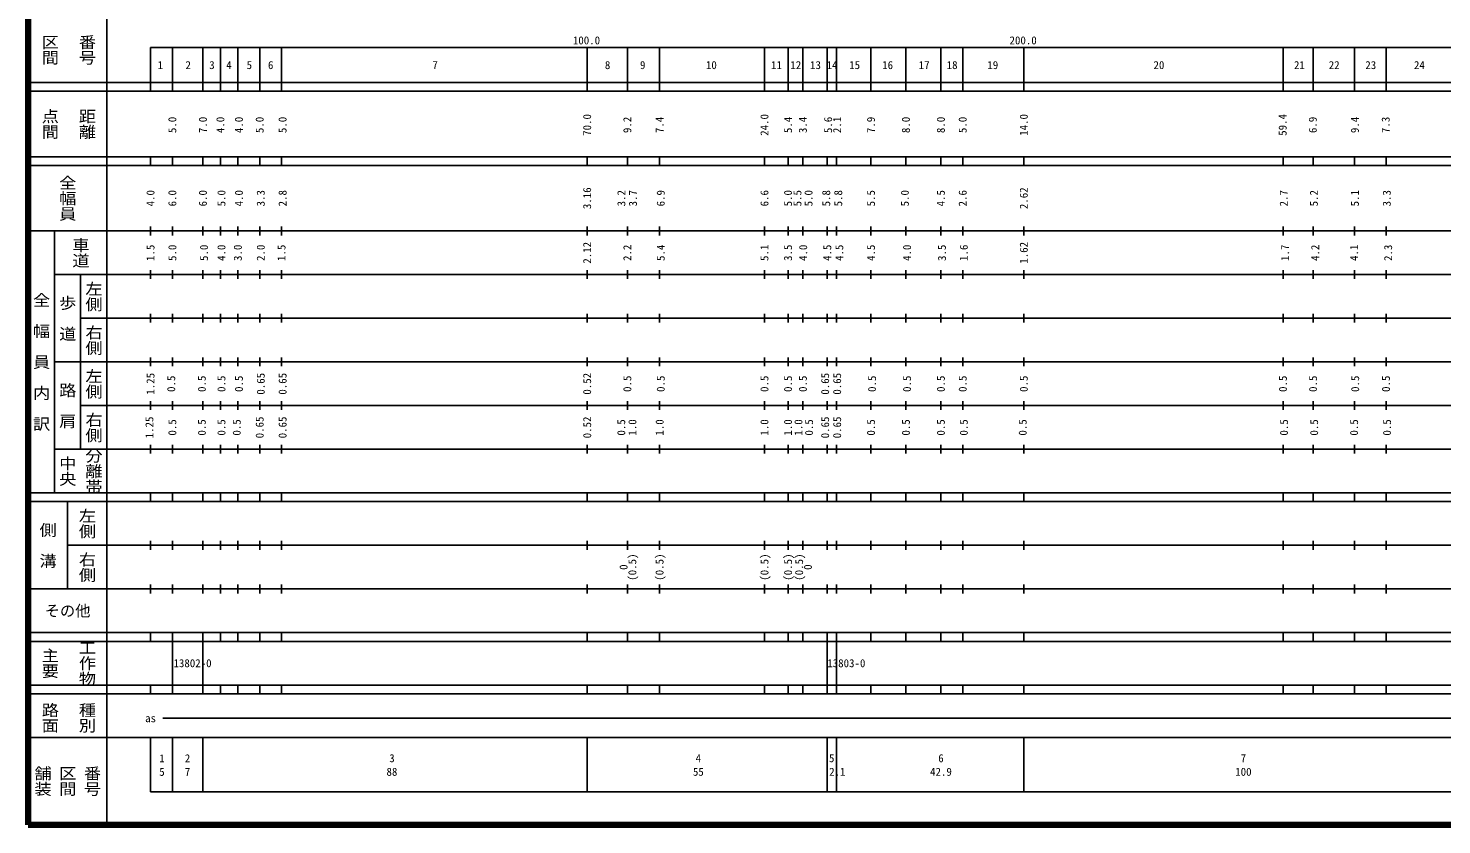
# Model space of a CAD drawing. Units: millimetres on the paper, enlarged 1000 times. Extents: x 40000 to 680000, y 20000 to 380000.
# Drawn here: x 40000 to 363711, y 20000 to 202430 of the extents above; entities that cross this region are included whole.
import ezdxf
from ezdxf.enums import TextEntityAlignment as Align

# ---------------------------------------------------------------- set-up
doc = ezdxf.new("R2010")
doc.units = ezdxf.units.MM
doc.header["$LTSCALE"] = 1000
doc.layers.add('M-TTL', color=2, linetype='Continuous', lineweight=140)
doc.layers.add('M-TTL-BAND', color=7, linetype='Continuous', lineweight=25)
doc.styles.add('@ＭＳ ゴシック', font='')
doc.styles.add('ＭＳ ゴシック', font='')
doc.styles.get('@ＭＳ ゴシック').set_extended_font_data('@MS Gothic')
doc.styles.get('ＭＳ ゴシック').set_extended_font_data('MS Gothic')

msp = doc.modelspace()

# ---------------------------------------------------------------- linework, layer by layer
at = {"layer": 'M-TTL'}
for p, q in [((40000, 380000), (40000, 20000)), ((40000, 20000), (680000, 20000))]:
    msp.add_line(p, q, dxfattribs=at)
at = {"layer": 'M-TTL-BAND'}
for p, q in [((58000, 370000), (58000, 20000)), ((68000, 198000), (579000, 198000)), ((68000, 198000), (68000, 188000)), ((73000, 198000), (73000, 188000)), ((80000, 198000), (80000, 188000)), ((84000, 198000), (84000, 188000)), ((88000, 198000), (88000, 188000)), ((93000, 198000), (93000, 188000)), ((98000, 198000), (98000, 188000)), ((168000, 198000), (168000, 188000)), ((177200, 198000), (177200, 188000)), ((184600, 198000), (184600, 188000)), ((208600, 198000), (208600, 188000)), ((214000, 198000), (214000, 188000)), ((217400, 198000), (217400, 188000)), ((223000, 198000), (223000, 188000)), ((225100, 198000), (225100, 188000)), ((233000, 198000), (233000, 188000)), ((241000, 198000), (241000, 188000)), ((249000, 198000), (249000, 188000)), ((254000, 198000), (254000, 188000)), ((268000, 198000), (268000, 188000)), ((327400, 198000), (327400, 188000)), ((334300, 198000), (334300, 188000)), ((343700, 198000), (343700, 188000)), ((351000, 198000), (351000, 188000)), ((40000, 190000), (579000, 190000)), ((40000, 188000), (579000, 188000)), ((40000, 173000), (579000, 173000)), ((68000, 171000), (68000, 173000)), ((73000, 173000), (73000, 171000)), ((80000, 173000), (80000, 171000)), ((84000, 173000), (84000, 171000)), ((88000, 173000), (88000, 171000)), ((93000, 173000), (93000, 171000)), ((98000, 173000), (98000, 171000)), ((168000, 171000), (168000, 173000)), ((177200, 173000), (177200, 171000)), ((184600, 173000), (184600, 171000)), ((208600, 173000), (208600, 171000)), ((214000, 173000), (214000, 171000)), ((217400, 173000), (217400, 171000)), ((223000, 173000), (223000, 171000)), ((225100, 173000), (225100, 171000)), ((233000, 173000), (233000, 171000)), ((241000, 173000), (241000, 171000)), ((249000, 173000), (249000, 171000)), ((254000, 173000), (254000, 171000)), ((268000, 171000), (268000, 173000)), ((327400, 173000), (327400, 171000)), ((334300, 173000), (334300, 171000)), ((343700, 173000), (343700, 171000)), ((351000, 173000), (351000, 171000)), ((40000, 171000), (579000, 171000)), ((40000, 156000), (579000, 156000)), ((46000, 96000), (46000, 156000)), ((68000, 155000), (68000, 157000)), ((73000, 157000), (73000, 155000)), ((80000, 157000), (80000, 155000)), ((84000, 157000), (84000, 155000)), ((88000, 157000), (88000, 155000)), ((93000, 157000), (93000, 155000)), ((98000, 157000), (98000, 155000)), ((168000, 155000), (168000, 157000)), ((177200, 157000), (177200, 155000)), ((184600, 157000), (184600, 155000)), ((208600, 157000), (208600, 155000)), ((214000, 157000), (214000, 155000)), ((217400, 157000), (217400, 155000)), ((223000, 157000), (223000, 155000)), ((225100, 157000), (225100, 155000)), ((233000, 157000), (233000, 155000)), ((241000, 157000), (241000, 155000)), ((249000, 157000), (249000, 155000)), ((254000, 157000), (254000, 155000)), ((268000, 155000), (268000, 157000)), ((327400, 157000), (327400, 155000)), ((334300, 157000), (334300, 155000)), ((343700, 157000), (343700, 155000)), ((351000, 157000), (351000, 155000)), ((46000, 146000), (579000, 146000)), ((52000, 146000), (52000, 106000)), ((68000, 145000), (68000, 147000)), ((73000, 147000), (73000, 145000)), ((80000, 147000), (80000, 145000)), ((84000, 147000), (84000, 145000)), ((88000, 147000), (88000, 145000)), ((93000, 147000), (93000, 145000)), ((98000, 147000), (98000, 145000)), ((168000, 145000), (168000, 147000)), ((177200, 147000), (177200, 145000)), ((184600, 147000), (184600, 145000)), ((208600, 147000), (208600, 145000)), ((214000, 147000), (214000, 145000)), ((217400, 147000), (217400, 145000)), ((223000, 147000), (223000, 145000)), ((225100, 147000), (225100, 145000)), ((233000, 147000), (233000, 145000)), ((241000, 147000), (241000, 145000)), ((249000, 147000), (249000, 145000)), ((254000, 147000), (254000, 145000)), ((268000, 145000), (268000, 147000)), ((327400, 147000), (327400, 145000)), ((334300, 147000), (334300, 145000)), ((343700, 147000), (343700, 145000)), ((351000, 147000), (351000, 145000)), ((52000, 136000), (579000, 136000)), ((68000, 135000), (68000, 137000)), ((73000, 137000), (73000, 135000)), ((80000, 137000), (80000, 135000)), ((84000, 137000), (84000, 135000)), ((88000, 137000), (88000, 135000)), ((93000, 137000), (93000, 135000)), ((98000, 137000), (98000, 135000)), ((168000, 135000), (168000, 137000)), ((177200, 137000), (177200, 135000)), ((184600, 137000), (184600, 135000)), ((208600, 137000), (208600, 135000)), ((214000, 137000), (214000, 135000)), ((217400, 137000), (217400, 135000)), ((223000, 137000), (223000, 135000)), ((225100, 137000), (225100, 135000)), ((233000, 137000), (233000, 135000)), ((241000, 137000), (241000, 135000)), ((249000, 137000), (249000, 135000)), ((254000, 137000), (254000, 135000)), ((268000, 135000), (268000, 137000)), ((327400, 137000), (327400, 135000)), ((334300, 137000), (334300, 135000)), ((343700, 137000), (343700, 135000)), ((351000, 137000), (351000, 135000)), ((68000, 125000), (68000, 127000)), ((73000, 127000), (73000, 125000)), ((80000, 127000), (80000, 125000)), ((84000, 127000), (84000, 125000)), ((88000, 127000), (88000, 125000)), ((93000, 127000), (93000, 125000)), ((98000, 127000), (98000, 125000)), ((168000, 125000), (168000, 127000)), ((177200, 127000), (177200, 125000)), ((184600, 127000), (184600, 125000)), ((208600, 127000), (208600, 125000)), ((214000, 127000), (214000, 125000)), ((217400, 127000), (217400, 125000)), ((223000, 127000), (223000, 125000)), ((225100, 127000), (225100, 125000)), ((233000, 127000), (233000, 125000)), ((241000, 127000), (241000, 125000)), ((249000, 127000), (249000, 125000)), ((254000, 127000), (254000, 125000)), ((268000, 125000), (268000, 127000)), ((327400, 127000), (327400, 125000)), ((334300, 127000), (334300, 125000)), ((343700, 127000), (343700, 125000)), ((351000, 127000), (351000, 125000)), ((46000, 126000), (579000, 126000)), ((68000, 115000), (68000, 117000)), ((73000, 117000), (73000, 115000)), ((80000, 117000), (80000, 115000)), ((84000, 117000), (84000, 115000)), ((88000, 117000), (88000, 115000)), ((93000, 117000), (93000, 115000)), ((98000, 117000), (98000, 115000)), ((168000, 115000), (168000, 117000)), ((177200, 117000), (177200, 115000)), ((184600, 117000), (184600, 115000)), ((208600, 117000), (208600, 115000)), ((214000, 117000), (214000, 115000)), ((217400, 117000), (217400, 115000)), ((223000, 117000), (223000, 115000)), ((225100, 117000), (225100, 115000)), ((233000, 117000), (233000, 115000)), ((241000, 117000), (241000, 115000)), ((249000, 117000), (249000, 115000)), ((254000, 117000), (254000, 115000)), ((268000, 115000), (268000, 117000)), ((327400, 117000), (327400, 115000)), ((334300, 117000), (334300, 115000)), ((343700, 117000), (343700, 115000)), ((351000, 117000), (351000, 115000)), ((52000, 116000), (579000, 116000)), ((68000, 105000), (68000, 107000)), ((73000, 107000), (73000, 105000)), ((80000, 107000), (80000, 105000)), ((84000, 107000), (84000, 105000)), ((88000, 107000), (88000, 105000)), ((93000, 107000), (93000, 105000)), ((98000, 107000), (98000, 105000)), ((168000, 105000), (168000, 107000)), ((177200, 107000), (177200, 105000)), ((184600, 107000), (184600, 105000)), ((208600, 107000), (208600, 105000)), ((214000, 107000), (214000, 105000)), ((217400, 107000), (217400, 105000)), ((223000, 107000), (223000, 105000)), ((225100, 107000), (225100, 105000)), ((233000, 107000), (233000, 105000)), ((241000, 107000), (241000, 105000)), ((249000, 107000), (249000, 105000)), ((254000, 107000), (254000, 105000)), ((268000, 105000), (268000, 107000)), ((327400, 107000), (327400, 105000)), ((334300, 107000), (334300, 105000)), ((343700, 107000), (343700, 105000)), ((351000, 107000), (351000, 105000)), ((46000, 106000), (579000, 106000)), ((40000, 96000), (579000, 96000)), ((40000, 94000), (579000, 94000)), ((49000, 94000), (49000, 74000)), ((68000, 94000), (68000, 96000)), ((73000, 96000), (73000, 94000)), ((80000, 96000), (80000, 94000)), ((84000, 96000), (84000, 94000)), ((88000, 96000), (88000, 94000)), ((93000, 96000), (93000, 94000)), ((98000, 96000), (98000, 94000)), ((168000, 94000), (168000, 96000)), ((177200, 96000), (177200, 94000)), ((184600, 96000), (184600, 94000)), ((208600, 96000), (208600, 94000)), ((214000, 96000), (214000, 94000)), ((217400, 96000), (217400, 94000)), ((223000, 96000), (223000, 94000)), ((225100, 96000), (225100, 94000)), ((233000, 96000), (233000, 94000)), ((241000, 96000), (241000, 94000)), ((249000, 96000), (249000, 94000)), ((254000, 96000), (254000, 94000)), ((268000, 94000), (268000, 96000)), ((327400, 96000), (327400, 94000)), ((334300, 96000), (334300, 94000)), ((343700, 96000), (343700, 94000)), ((351000, 96000), (351000, 94000)), ((68000, 83000), (68000, 85000)), ((73000, 85000), (73000, 83000)), ((80000, 85000), (80000, 83000)), ((84000, 85000), (84000, 83000)), ((88000, 85000), (88000, 83000)), ((93000, 85000), (93000, 83000)), ((98000, 85000), (98000, 83000)), ((168000, 83000), (168000, 85000)), ((177200, 85000), (177200, 83000)), ((184600, 85000), (184600, 83000)), ((208600, 85000), (208600, 83000)), ((214000, 85000), (214000, 83000)), ((217400, 85000), (217400, 83000)), ((223000, 85000), (223000, 83000)), ((225100, 85000), (225100, 83000)), ((233000, 85000), (233000, 83000)), ((241000, 85000), (241000, 83000)), ((249000, 85000), (249000, 83000)), ((254000, 85000), (254000, 83000)), ((268000, 83000), (268000, 85000)), ((327400, 85000), (327400, 83000)), ((334300, 85000), (334300, 83000)), ((343700, 85000), (343700, 83000)), ((351000, 85000), (351000, 83000)), ((49000, 84000), (579000, 84000)), ((68000, 73000), (68000, 75000)), ((73000, 75000), (73000, 73000)), ((80000, 75000), (80000, 73000)), ((84000, 75000), (84000, 73000)), ((88000, 75000), (88000, 73000)), ((93000, 75000), (93000, 73000)), ((98000, 75000), (98000, 73000)), ((168000, 73000), (168000, 75000)), ((177200, 75000), (177200, 73000)), ((184600, 75000), (184600, 73000)), ((208600, 75000), (208600, 73000)), ((214000, 75000), (214000, 73000)), ((217400, 75000), (217400, 73000)), ((223000, 75000), (223000, 73000)), ((225100, 75000), (225100, 73000)), ((233000, 75000), (233000, 73000)), ((241000, 75000), (241000, 73000)), ((249000, 75000), (249000, 73000)), ((254000, 75000), (254000, 73000)), ((268000, 73000), (268000, 75000)), ((327400, 75000), (327400, 73000)), ((334300, 75000), (334300, 73000)), ((343700, 75000), (343700, 73000)), ((351000, 75000), (351000, 73000)), ((40000, 74000), (579000, 74000)), ((40000, 64000), (579000, 64000)), ((40000, 62000), (579000, 62000)), ((68000, 62000), (68000, 64000)), ((73000, 64000), (73000, 52000)), ((80000, 64000), (80000, 52000)), ((84000, 64000), (84000, 62000)), ((88000, 64000), (88000, 62000)), ((93000, 64000), (93000, 62000)), ((98000, 64000), (98000, 62000)), ((168000, 62000), (168000, 64000)), ((177200, 64000), (177200, 62000)), ((184600, 64000), (184600, 62000)), ((208600, 64000), (208600, 62000)), ((214000, 64000), (214000, 62000)), ((217400, 64000), (217400, 62000)), ((223000, 64000), (223000, 52000)), ((225100, 64000), (225100, 52000)), ((233000, 64000), (233000, 62000)), ((241000, 64000), (241000, 62000)), ((249000, 64000), (249000, 62000)), ((254000, 64000), (254000, 62000)), ((268000, 62000), (268000, 64000)), ((327400, 64000), (327400, 62000)), ((334300, 64000), (334300, 62000)), ((343700, 64000), (343700, 62000)), ((351000, 64000), (351000, 62000)), ((40000, 52000), (579000, 52000)), ((68000, 50000), (68000, 52000)), ((73000, 52000), (73000, 50000)), ((80000, 52000), (80000, 50000)), ((84000, 52000), (84000, 50000)), ((88000, 52000), (88000, 50000)), ((93000, 52000), (93000, 50000)), ((98000, 52000), (98000, 50000)), ((168000, 50000), (168000, 52000)), ((177200, 52000), (177200, 50000)), ((184600, 52000), (184600, 50000)), ((208600, 52000), (208600, 50000)), ((214000, 52000), (214000, 50000)), ((217400, 52000), (217400, 50000)), ((223000, 52000), (223000, 50000)), ((225100, 52000), (225100, 50000)), ((233000, 52000), (233000, 50000)), ((241000, 52000), (241000, 50000)), ((249000, 52000), (249000, 50000)), ((254000, 52000), (254000, 50000)), ((268000, 50000), (268000, 52000)), ((327400, 52000), (327400, 50000)), ((334300, 52000), (334300, 50000)), ((343700, 52000), (343700, 50000)), ((351000, 52000), (351000, 50000)), ((40000, 50000), (579000, 50000)), ((70805, 44406), (565903, 44406)), ((40000, 40000), (579000, 40000)), ((68000, 40000), (68000, 27500)), ((73000, 40000), (73000, 27500)), ((80000, 40000), (80000, 27500)), ((168000, 40000), (168000, 27500)), ((223000, 40000), (223000, 27500)), ((225100, 40000), (225100, 27500)), ((268000, 40000), (268000, 27500)), ((68000, 27500), (579000, 27500))]:
    msp.add_line(p, q, dxfattribs=at)

# ---------------------------------------------------------------- texts
at = {"layer": 'M-TTL-BAND', "style": '@ＭＳ ゴシック', "width": 0.9}
for s, p in [('番号', (53500, 197500)), ('区間', (45000, 197500)), ('点間', (45000, 180500)), ('距離', (53500, 180500)), ('全幅員', (49000, 163500)), ('車道', (52000, 151000)), ('左側', (55000, 141000)), ('全\u3000幅\u3000員\u3000内\u3000訳', (43000, 126000)), ('歩\u3000道', (49000, 136000)), ('右側', (55000, 131000)), ('左側', (55000, 121000)), ('路\u3000肩', (49000, 116000)), ('右側', (55000, 111000)), ('中央', (49000, 101000)), ('分離帯', (55000, 101000)), ('左側', (53500, 89000)), ('側\u3000溝', (44500, 84000)), ('右側', (53500, 79000)), ('工作物', (53500, 57000)), ('主要', (45000, 57000)), ('路面', (45000, 44500)), ('種別', (53500, 44500)), ('舗装', (43333, 30000)), ('区間', (49000, 30000)), ('番号', (54667, 30000))]:
    msp.add_text(s, height=2887, rotation=270, dxfattribs=at).set_placement(p, align=Align.MIDDLE_CENTER)
at = {"layer": 'M-TTL-BAND', "style": 'ＭＳ ゴシック'}
for s, p in [('100.0', (167844, 198195)), ('200.0', (267844, 198195))]:
    msp.add_text(s, height=1833, dxfattribs=at).set_placement(p, align=Align.BOTTOM_CENTER)
for s, height, p in [('1', 1833, (70254, 194000)), ('2', 1833, (76625, 194000)), ('3', 1833, (82069, 194000)), ('4', 1833, (85958, 194000)), ('5', 1833, (90625, 194000)), ('6', 1833, (95514, 194000)), ('7', 1833, (133180, 194000)), ('8', 1833, (172683, 194000)), ('9', 1833, (180719, 194000)), ('10', 1833, (196445, 194000)), ('11', 1833, (211371, 194000)), ('12', 1833, (215774, 194000)), ('13', 1833, (220292, 194000)), ('14', 1833, (224086, 194000)), ('15', 1833, (229258, 194000)), ('16', 1833, (236811, 194000)), ('17', 1833, (245184, 194000)), ('18', 1833, (251588, 194000)), ('19', 1833, (260892, 194000)), ('20', 1833, (298942, 194000)), ('21', 1833, (331123, 194000)), ('22', 1833, (339086, 194000)), ('23', 1833, (347460, 194000)), ('24', 1833, (358604, 194000)), ('その他', 2566, (49000, 69000)), ('13802-0', 1833, (77619, 57000)), ('13803-0', 1833, (227354, 57000)), ('as', 1833, (68006, 44406)), ('1', 1833, (70618, 35214)), ('2', 1833, (76475, 35214)), ('3', 1833, (123288, 35238)), ('4', 1833, (193464, 35238)), ('5', 1833, (223997, 35238)), ('6', 1833, (249027, 35238)), ('7', 1833, (318288, 35238)), ('5', 1833, (70618, 32107)), ('7', 1833, (76475, 32107)), ('88', 1833, (123288, 32131)), ('55', 1833, (193464, 32131)), ('2.1', 1833, (225283, 32131)), ('42.9', 1833, (249027, 32131)), ('100', 1833, (318288, 32131))]:
    msp.add_text(s, height=height, dxfattribs=at).set_placement(p, align=Align.MIDDLE_CENTER)
for s, p in [('5.0', (72983, 180290)), ('7.0', (79983, 180290)), ('4.0', (83983, 180290)), ('4.0', (88234, 180290)), ('5.0', (92984, 180290)), ('5.0', (98234, 180290)), ('70.0', (167983, 180290)), ('9.2', (177187, 180290)), ('7.4', (184587, 180290)), ('24.0', (208588, 180290)), ('5.4', (213988, 180290)), ('3.4', (217388, 180290)), ('5.6', (223171, 180290)), ('2.1', (225238, 180290)), ('7.9', (232989, 180290)), ('8.0', (240989, 180290)), ('8.0', (248989, 180290)), ('5.0', (253989, 180290)), ('14.0', (267983, 180290)), ('59.4', (327267, 180290)), ('6.9', (334167, 180290)), ('9.4', (343818, 180290)), ('7.3', (350867, 180290)), ('4.0', (67983, 163500)), ('6.0', (72983, 163500)), ('6.0', (79983, 163500)), ('5.0', (84233, 163500)), ('4.0', (88234, 163500)), ('3.3', (93234, 163500)), ('2.8', (98234, 163500)), ('3.16', (167983, 163500)), ('3.2', (175825, 163500)), ('3.7', (178474, 163500)), ('6.9', (184837, 163500)), ('6.6', (208588, 163500)), ('5.0', (213988, 163500)), ('5.5', (216147, 163500)), ('5.0', (218685, 163500)), ('5.8', (222738, 163500)), ('5.8', (225488, 163500)), ('5.5', (232989, 163500)), ('5.0', (240739, 163500)), ('4.5', (248989, 163500)), ('2.6', (253989, 163500)), ('2.62', (267983, 163500)), ('2.7', (327517, 163500)), ('5.2', (334417, 163500)), ('5.1', (343818, 163500)), ('3.3', (351117, 163500)), ('1.5', (67983, 151000)), ('5.0', (72983, 151000)), ('5.0', (80233, 151000)), ('4.0', (84233, 151000)), ('3.0', (87984, 151000)), ('2.0', (93234, 151000)), ('1.5', (97984, 151000)), ('2.12', (167983, 151000)), ('2.2', (177187, 151000)), ('5.4', (184837, 151000)), ('5.1', (208588, 151000)), ('3.5', (213988, 151000)), ('4.0', (217464, 151000)), ('4.5', (222988, 151000)), ('4.5', (225738, 151000)), ('4.5', (232989, 151000)), ('4.0', (241239, 151000)), ('3.5', (249239, 151000)), ('1.6', (254239, 151000)), ('1.62', (267983, 151000)), ('1.7', (327830, 151000)), ('4.2', (334730, 151000)), ('4.1', (343630, 151000)), ('2.3', (351430, 151000)), ('1.25', (67983, 121000)), ('0.65', (93234, 121000)), ('0.65', (98234, 121000)), ('0.52', (167983, 121000)), ('0.65', (222488, 121000)), ('0.65', (225238, 121000)), ('0.5', (72733, 121000)), ('0.5', (79733, 121000)), ('0.5', (84233, 121000)), ('0.5', (88234, 121000)), ('0.5', (177187, 121000)), ('0.5', (184837, 121000)), ('0.5', (208588, 121000)), ('0.5', (213988, 121000)), ('0.5', (217388, 121000)), ('0.5', (233239, 121000)), ('0.5', (241239, 121000)), ('0.5', (248989, 121000)), ('0.5', (253989, 121000)), ('0.5', (267983, 121000)), ('0.5', (327330, 121000)), ('0.5', (334230, 121000)), ('0.5', (343880, 121000)), ('0.5', (350930, 121000)), ('1.25', (67733, 111000)), ('0.65', (92984, 111000)), ('0.65', (98234, 111000)), ('0.52', (167998, 111000)), ('0.65', (222488, 111000)), ('0.65', (225238, 111000)), ('0.5', (72983, 111000)), ('0.5', (79733, 111000)), ('0.5', (84233, 111000)), ('0.5', (87734, 111000)), ('0.5', (175801, 111000)), ('1.0', (178353, 111000)), ('1.0', (184587, 111000)), ('1.0', (208588, 111000)), ('1.0', (213988, 111000)), ('1.0', (216376, 111000)), ('0.5', (218809, 111000)), ('0.5', (232989, 111000)), ('0.5', (240989, 111000)), ('0.5', (248989, 111000)), ('0.5', (254239, 111000)), ('0.5', (267733, 111000)), ('0.5', (327580, 111000)), ('0.5', (334480, 111000)), ('0.5', (343630, 111000)), ('0.5', (351180, 111000)), ('(0.5)', (178332, 79000)), ('(0.5)', (184570, 79000)), ('(0.5)', (208600, 79000)), ('(0.5)', (214000, 79000)), ('(0.5)', (216532, 79000)), ('0', (176332, 79000)), ('0', (218532, 79000))]:
    msp.add_text(s, height=1833, rotation=90, dxfattribs=at).set_placement(p, align=Align.MIDDLE_CENTER)

doc.saveas('drawing.dxf')
